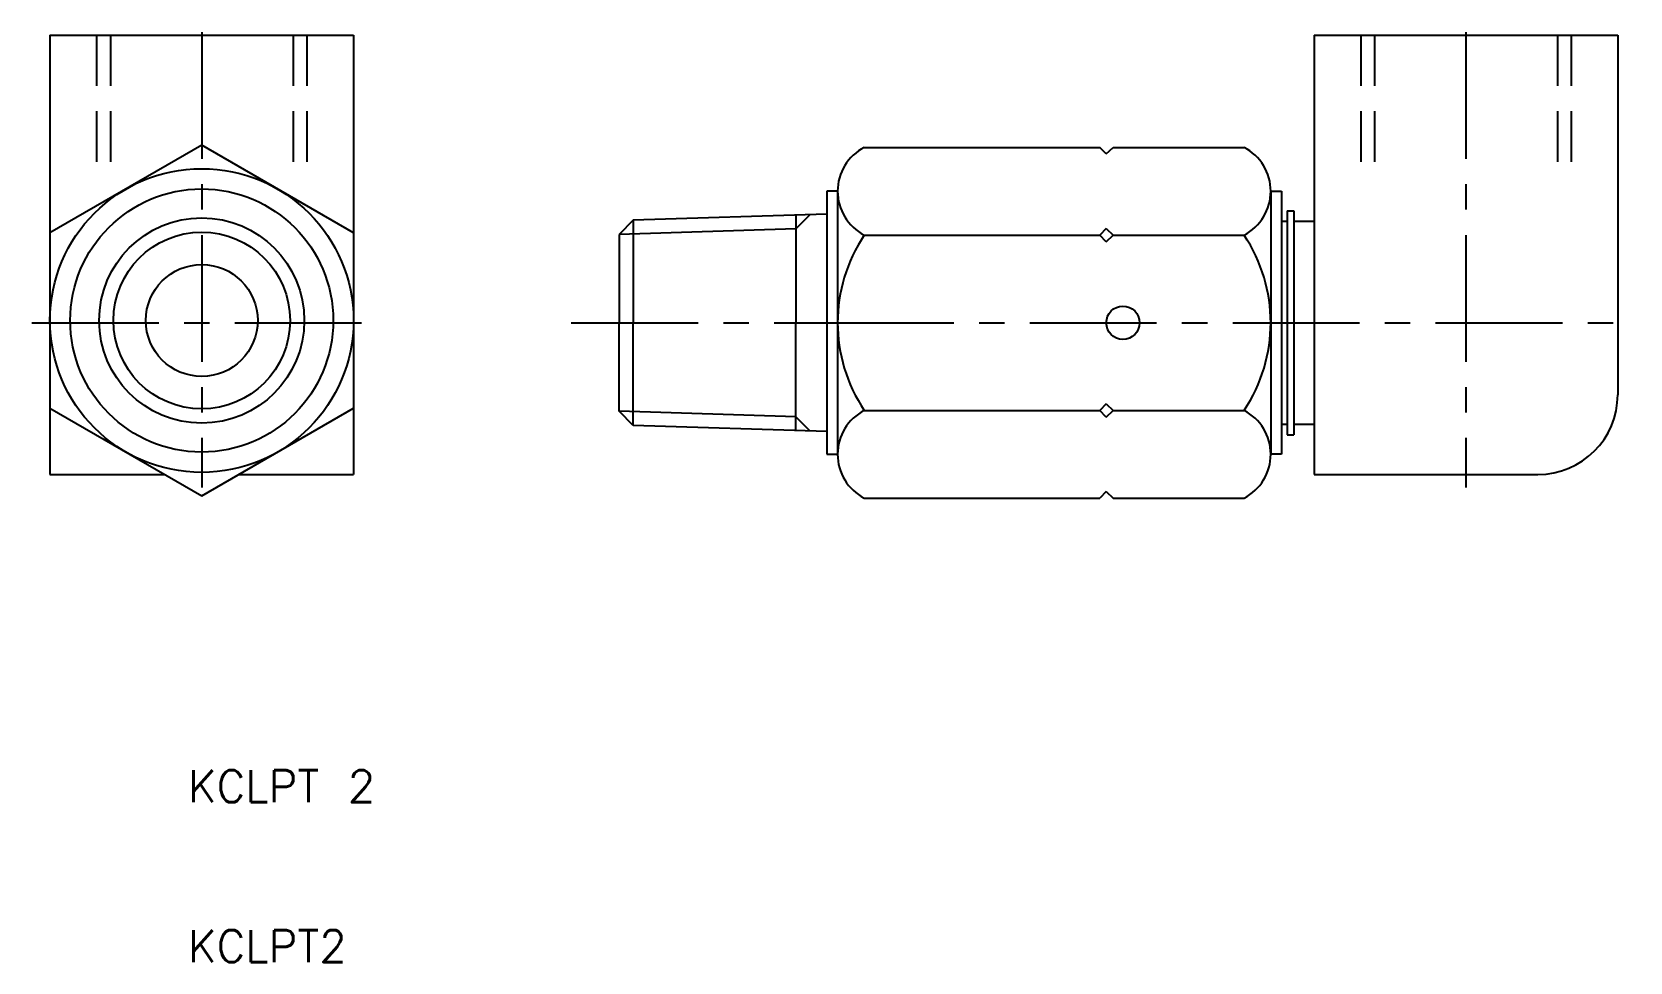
# Model space of a CAD drawing. Extents: x 0 to 100, y 10 to 68.
import ezdxf

# ---------------------------------------------------------------- set-up
doc = ezdxf.new("R2010")
doc.units = 0
doc.header["$LTSCALE"] = 0.25
doc.linetypes.add('CENTER', pattern=[50.8, 31.75, -6.35, 6.35, -6.35])
doc.linetypes.add('DASHED', pattern=[19.05, 12.7, -6.35])
doc.layers.get('0').update_dxf_attribs({"linetype": 'CONTINUOUS'})
doc.layers.add('CENTER', color=1, linetype='CENTER')
doc.styles.get("Standard").update_dxf_attribs({"font": 'txt.shx', "bigfont": 'extfont.shx'})

msp = doc.modelspace()

# ---------------------------------------------------------------- linework, layer by layer
for p, q in [((1.37, 68), (1.37, 40.5)), ((1.37, 68), (20.37, 68)), ((20.37, 68), (20.37, 40.5)), ((80.5, 68), (80.5, 40.5)), ((80.5, 68), (99.5, 68)), ((99.5, 68), (99.5, 45.5)), ((10.87, 61.11), (1.37, 55.63)), ((20.37, 55.63), (10.87, 61.11)), ((52.33, 60.97), (67.08, 60.97)), ((67.49, 60.56), (67.08, 60.97)), ((67.49, 60.56), (67.91, 60.97)), ((67.91, 60.97), (76.11, 60.97)), ((50, 58.23), (50, 41.77)), ((50.67, 58.23), (50, 58.23)), ((50.67, 58.23), (50.67, 41.77)), ((77.78, 58.23), (77.78, 41.77)), ((77.78, 58.23), (78.45, 58.23)), ((78.45, 58.23), (78.45, 41.77)), ((37.88, 56.42), (37, 55.53)), ((50, 56.8), (37.88, 56.42)), ((37.88, 56.42), (37.88, 50)), ((48.05, 56.74), (48.05, 50)), ((78.45, 56.35), (78.8, 56.35)), ((78.8, 57.01), (78.8, 42.99)), ((78.8, 57.01), (79.23, 57.01)), ((79.23, 57.01), (79.23, 42.99)), ((79.23, 56.35), (80.5, 56.35)), ((37, 55.53), (37, 50)), ((52.33, 55.48), (67.08, 55.48)), ((67.49, 55.9), (67.08, 55.48)), ((67.49, 55.07), (67.08, 55.48)), ((67.49, 55.9), (67.91, 55.48)), ((67.49, 55.07), (67.91, 55.48)), ((67.91, 55.48), (76.11, 55.48)), ((37, 44.47), (37, 50)), ((37.88, 43.58), (37.88, 50)), ((48.05, 43.26), (48.05, 50)), ((1.37, 44.66), (10.87, 39.17)), ((10.87, 39.17), (20.37, 44.66)), ((37.88, 43.58), (37, 44.47)), ((52.33, 44.52), (67.08, 44.52)), ((67.49, 44.93), (67.08, 44.52)), ((67.49, 44.1), (67.08, 44.52)), ((67.49, 44.93), (67.91, 44.52)), ((67.49, 44.1), (67.91, 44.52)), ((67.91, 44.52), (76.11, 44.52)), ((50, 43.2), (37.88, 43.58)), ((78.45, 43.65), (78.8, 43.65)), ((79.23, 43.65), (80.5, 43.65)), ((78.8, 42.99), (79.23, 42.99)), ((50, 41.77), (50.67, 41.77)), ((78.45, 41.77), (77.78, 41.77)), ((1.37, 40.5), (8.57, 40.5)), ((13.17, 40.5), (20.37, 40.5)), ((80.5, 40.5), (94.5, 40.5)), ((52.33, 39.03), (67.08, 39.03)), ((67.49, 39.44), (67.08, 39.03)), ((67.49, 39.44), (67.91, 39.03)), ((67.91, 39.03), (76.11, 39.03))]:
    msp.add_line(p, q)
at = {"color": 3, "linetype": 'DASHED'}
for p, q in [((4.29, 68), (4.29, 60)), ((5.15, 68), (5.15, 60)), ((16.59, 68), (16.59, 60)), ((17.45, 68), (17.45, 60)), ((83.42, 68), (83.42, 60)), ((84.28, 68), (84.28, 60)), ((95.72, 68), (95.72, 60)), ((96.58, 68), (96.58, 60))]:
    msp.add_line(p, q, dxfattribs=at)
at = {"color": 3}
for p, q in [((48.93, 56.76), (48.05, 55.88)), ((48.05, 55.88), (37, 55.53)), ((48.05, 44.12), (37, 44.47)), ((48.93, 43.24), (48.05, 44.12))]:
    msp.add_line(p, q, dxfattribs=at)
for centre, radius in [((10.87, 50.14), 9.5), ((10.87, 50.14), 8.23), ((10.87, 50.14), 6.42), ((10.87, 50.14), 3.5), ((68.53, 50), 1.04)]:
    msp.add_circle(centre, radius)
msp.add_circle((10.87, 50.14), 5.53, dxfattribs=at)
for centre, radius, start, end in [((53.76, 58.23), 3.09, 117.4231, 242.5769), ((74.69, 58.23), 3.09, 297.4231, 62.5769), ((60.53, 50), 9.86, 146.1954, 213.8046), ((67.92, 50), 9.86, 326.1954, 33.8046), ((94.5, 45.5), 5, 270, 0), ((53.76, 41.77), 3.09, 117.4231, 242.5769), ((74.69, 41.77), 3.09, 297.4231, 62.5769)]:
    msp.add_arc(centre, radius, start, end)
at = {"layer": 'CENTER', "color": 1, "linetype": 'CENTER'}
for p, q in [((10.87, 68.19), (10.87, 39.69)), ((90, 68.19), (90, 39.69)), ((0.24, 50), (21.58, 50)), ((34, 50), (50, 50)), ((50, 50), (100.27, 50))]:
    msp.add_line(p, q, dxfattribs=at)

# ---------------------------------------------------------------- texts
for s, p in [('KCLPT 2', (10, 20)), ('KCLPT2', (10, 10))]:
    msp.add_text(s, height=2).set_placement(p)

doc.saveas('drawing.dxf')
